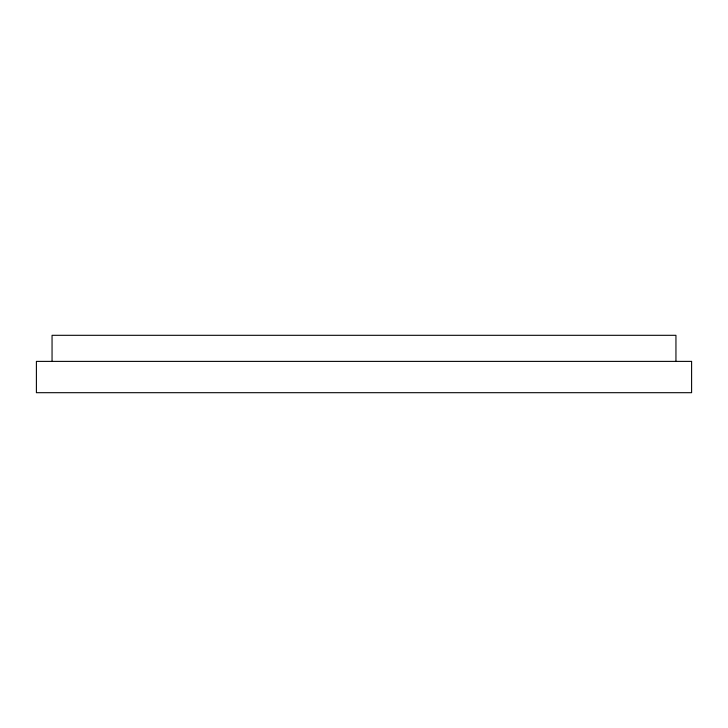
<?xml version="1.0" encoding="UTF-8"?>
<svg xmlns="http://www.w3.org/2000/svg" width="728" height="728" viewBox="0 0 728 728"><rect width="100%" height="100%" fill="white"/><g stroke="black" fill="none" stroke-linecap="round" stroke-linejoin="round"><path stroke-width="1.09" d="M675.948 361.388L675.948 335.308L52.052 335.308L52.052 361.388M691.6 361.388L36.4 361.388L36.4 392.692L691.6 392.692L691.6 361.388"/></g></svg>
